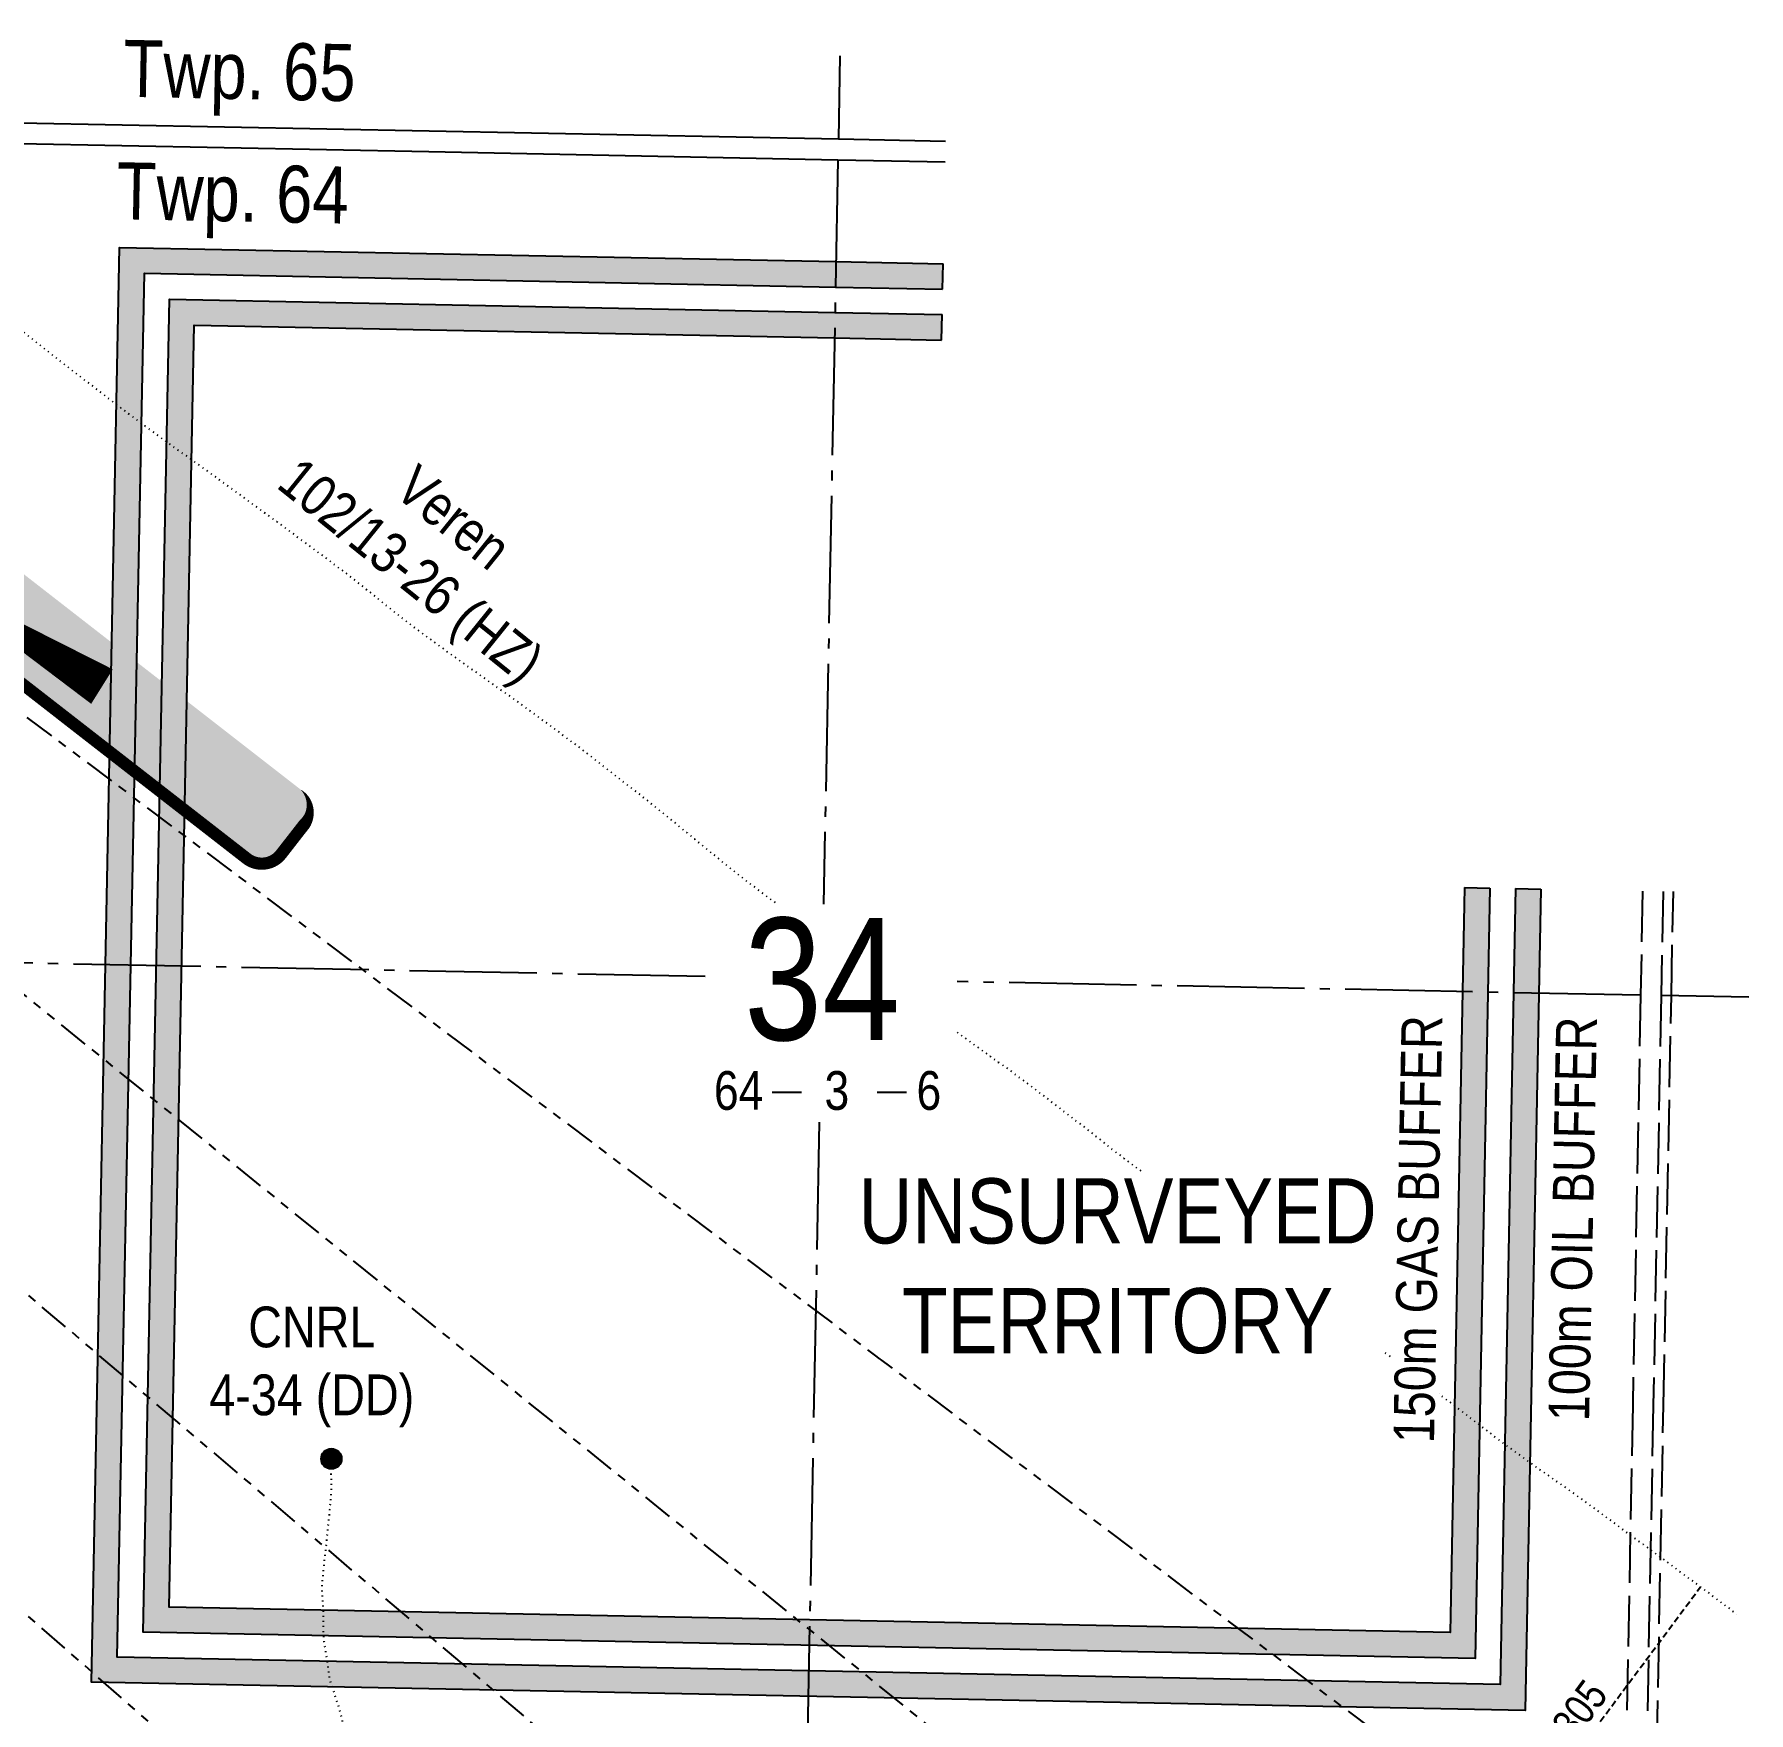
# Model space of a CAD drawing. Extents: x 398953 to 418778, y 6021401 to 6052343.
# Drawn here: x 401406 to 403088, y 6031824 to 6033471 of the extents above; entities that cross this region are included whole.
import ezdxf
from ezdxf.enums import TextEntityAlignment as Align

# ---------------------------------------------------------------- set-up
doc = ezdxf.new("R2010")
doc.units = 0
doc.header["$LTSCALE"] = 5
for name, pattern in [('foc-DOT', [1, 0.2, -0.8]), ('foc-DRILLPATH', [14.75, 6, -1.75, 1.75, -1.75, 1.75, -1.75]), ('foc-QUARTERLINE', [33, 25, -3, 2, -3]), ('foc-TIELINE', [1.875, 1.25, -0.625]), ('foc-UNSURVEYED', [12.5, 10, -2.5])]:
    doc.linetypes.add(name, pattern=pattern)
for name, color, linetype in [('10', 1, 'Continuous'), ('9', 3, 'Continuous'), ('ABADATA-DRILL', 8, 'foc-DOT'), ('ABADATA-DRILL-T', 8, 'Continuous'), ('AS-TARGET-GAS', 182, 'Continuous'), ('AS-TARGET-GAS-H', 181, 'Continuous'), ('AS-TARGET-OIL', 146, 'Continuous'), ('AS-TARGET-OIL-H', 131, 'Continuous'), ('D-TXT', 6, 'Continuous'), ('DETAIL-T', 7, 'Continuous'), ('DRILL-T', 8, 'Continuous'), ('L-BD', 7, 'Continuous'), ('L-SEC', 7, 'Continuous'), ('L-SECLBL', 7, 'Continuous'), ('L-SECQ', 8, 'foc-QUARTERLINE'), ('L-TIE', 7, 'foc-TIELINE'), ('L-USEC', 7, 'foc-UNSURVEYED'), ('P-PDRILLPATH', 12, 'foc-DRILLPATH')]:
    doc.layers.add(name, color=color, linetype=linetype)
doc.styles.add('80L', font='ARIALN.TTF', dxfattribs={"height": 10})
doc.styles.add('SIMPLEX', font='ARIALN.TTF')
doc.styles.get("Standard").update_dxf_attribs({"font": 'ARIALN.TTF'})

# ---------------------------------------------------------------- blocks, each defined once
blk = doc.blocks.new('L-SECLBL')
at = {"layer": '9', "color": 7}
for p, q in [((-5.08, -27.83), (-12.29, -27.83)), ((20.7, -27.83), (13.5, -27.83))]:
    blk.add_line(p, q, dxfattribs=at)
at = {"layer": '10', "color": 2, "style": 'SIMPLEX'}
blk.add_attdef('SEC', text='', height=30, dxfattribs=at).set_placement((0, 0), align=Align.MIDDLE)
at = {"layer": '10', "color": 5, "style": '80L'}
blk.add_attdef('TWP', text='', height=9.5, dxfattribs=at).set_placement((-14.43, -27.37), align=Align.MIDDLE_RIGHT)
blk.add_attdef('RGE', text='', height=9.5, dxfattribs=at).set_placement((3.62, -27.37), align=Align.MIDDLE_CENTER)
blk.add_attdef('MER', text='', height=9.5, dxfattribs=at).set_placement((23.17, -27.37), align=Align.MIDDLE_LEFT)
blk = doc.blocks.new('BH-Existing')
at = {"layer": 'ABADATA-DRILL-T'}
h = blk.add_hatch(color=256, dxfattribs=at)
h.dxf.hatch_style = 1
edge = h.paths.add_edge_path()
edge.add_arc((0, 0), 0.5, 0, 360)
blk.add_circle((0, 0), 0.5, dxfattribs=at)
blk = doc.blocks.new('*U76')
h = blk.add_hatch(color=254)
edge = h.paths.add_edge_path()
edge.add_line((-54, -11.5), (54, -11.5))
edge.add_arc((54, -5.5), 6, 270, 360)
edge.add_line((60, -5.5), (60, 4))
edge.add_arc((54, 4), 6, 0, 90)
edge.add_line((54, 10), (-54, 10))
edge.add_arc((-54, 4), 6, 90, 180)
edge.add_line((-60, 4), (-60, -5.5))
edge.add_arc((-54, -5.5), 6, 180, 270)
at = {"color": 1, "flags": 128}
blk.add_lwpolyline([(-54, -11.5, 3, 3, 0), (54, -11.5, 3, 3, 0.414214), (60, -5.5, 3, 3, 0), (60, 4, 3, 0, 0.414214), (54, 10, 0, 0, 0), (-54, 10, 0, 0, 0.414214), (-60, 4, 0, 0, 0), (-60, -5.5, 0, 3, 0.414214)], format="xyseb", close=True, dxfattribs=at)
blk.add_lwpolyline([(-55.14, -5.72, 0, 10, 0), (0, 0, 5, 5, 0)], format="xyseb", dxfattribs=at)
at = {"color": 1, "lineweight": 30, "flags": 104}
blk.add_attdef('ENTER_TEXT', text='', height=10, dxfattribs=at).set_placement((-0.35, 0), align=Align.MIDDLE_CENTER)

msp = doc.modelspace()

# ---------------------------------------------------------------- hatches: boundary and pattern name
at = {"layer": 'AS-TARGET-GAS-H'}
h = msp.add_hatch(color=256, dxfattribs=at)
h.dxf.hatch_style = 1
h.paths.add_polyline_path([(402809.406, 6032633.619), (402795.376, 6031902.256), (401538.282, 6031927.219), (401562.888, 6033185.683), (402191.123, 6033173.188), (402296.24, 6033171.098), (402296.737, 6033196.082), (402191.62, 6033198.173), (401538.393, 6033211.164), (401512.809, 6031902.73), (402819.881, 6031876.775), (402834.391, 6032633.14)])
at = {"layer": 'AS-TARGET-OIL-H'}
h = msp.add_hatch(color=256, dxfattribs=at)
h.dxf.hatch_style = 1
h.paths.add_polyline_path([(402297.234, 6033221.066), (402297.731, 6033246.05), (402192.614, 6033248.141), (401489.401, 6033262.127), (401461.864, 6031853.754), (402868.891, 6031825.814), (402884.36, 6032632.181), (402859.375, 6032632.66), (402844.386, 6031851.294), (401487.337, 6031878.242), (401513.897, 6033236.646), (402192.117, 6033223.157)])

# ---------------------------------------------------------------- linework, layer by layer
at = {"layer": 'ABADATA-DRILL', "flags": 128}
for points in [[(401121.146, 6033471.279), (401120.792, 6033470.048), (401120.187, 6033468.26), (401119.532, 6033466.502), (401118.866, 6033464.685), (401118.29, 6033462.866), (401117.813, 6033460.975), (401117.291, 6033458.835), (401116.645, 6033456.517), (401115.974, 6033454.39), (401115.193, 6033452.315), (401114.402, 6033450.27), (401113.652, 6033448.224), (401112.746, 6033445.901), (401111.715, 6033443.291), (401110.755, 6033440.76), (401109.929, 6033438.455), (401109.152, 6033436.06), (401108.326, 6033433.236), (401107.388, 6033430.264), (401106.411, 6033427.372), (401105.518, 6033424.669), (401104.585, 6033422.027), (401103.583, 6033419.346), (401102.579, 6033416.605), (401101.707, 6033414.002), (401100.985, 6033411.366), (401100.446, 6033408.846), (401099.879, 6033406.477), (401099.266, 6033404.268), (401098.574, 6033402.161), (401097.724, 6033400.138), (401096.733, 6033398.037), (401095.699, 6033395.847), (401094.656, 6033393.647), (401093.626, 6033391.617), (401092.669, 6033389.745), (401091.777, 6033387.622), (401090.919, 6033385.169), (401090.192, 6033382.802), (401089.666, 6033380.442), (401089.25, 6033378.1), (401088.812, 6033375.698), (401088.241, 6033373.069), (401087.625, 6033370.27), (401087.022, 6033367.582), (401086.443, 6033365.073), (401085.858, 6033362.784), (401085.245, 6033360.605), (401084.605, 6033358.587), (401084.287, 6033357.674), (401083.979, 6033356.759), (401083.488, 6033355.169), (401083.07, 6033353.737), (401082.694, 6033352.424), (401082.309, 6033351.181), (401081.927, 6033350.038), (401081.586, 6033349.005), (401081.31, 6033348.16), (401081.242, 6033347.751), (401081.261, 6033347.721), (401081.448, 6033347.567), (401081.696, 6033347.472), (401081.986, 6033347.437), (401082.045, 6033347.426), (401082.594, 6033347.355), (401083.641, 6033347.174), (401085.024, 6033346.807), (401086.644, 6033346.285), (401088.582, 6033345.647), (401090.866, 6033344.812), (401093.545, 6033343.709), (401093.832, 6033343.593), (401096.916, 6033342.232), (401100.384, 6033340.574), (401104.154, 6033339), (401108.469, 6033337.695), (401111.593, 6033336.843), (401114.917, 6033335.968), (401118.482, 6033335.187), (401122.367, 6033334.401), (401126.592, 6033333.568), (401130.925, 6033332.672), (401135.583, 6033331.511), (401140.613, 6033329.912), (401145.945, 6033327.916), (401151.68, 6033325.593), (401157.911, 6033323.02), (401164.388, 6033320.263), (401171.2, 6033317.258), (401178.25, 6033314.149), (401185.559, 6033310.965), (401186.848, 6033310.399), (401192.986, 6033307.698), (401200.383, 6033304.392), (401200.571, 6033304.309), (401207.828, 6033300.995), (401211.327, 6033299.386), (401224.735, 6033293.072), (401233.612, 6033288.727), (401241.521, 6033284.54), (401249.374, 6033280.025), (401257.253, 6033275.33), (401265.16, 6033270.543), (401273.127, 6033265.686), (401281.17, 6033260.697), (401289.24, 6033255.537), (401297.276, 6033250.168), (401305.249, 6033244.631), (401313.051, 6033239.046), (401313.149, 6033238.974), (401320.999, 6033233.269), (401328.879, 6033227.593), (401336.79, 6033221.947), (401344.721, 6033216.34), (401352.622, 6033210.703), (401360.461, 6033204.998), (401368.32, 6033199.253), (401376.169, 6033193.537), (401383.987, 6033187.743), (401391.662, 6033181.821), (401399.295, 6033175.81), (401406.641, 6033169.954), (401414.214, 6033163.904), (401421.817, 6033157.874), (401429.47, 6033151.862), (401437.145, 6033145.91), (401444.81, 6033139.959), (401452.484, 6033134.007), (401460.159, 6033128.065), (401467.834, 6033122.153), (401475.58, 6033116.279), (401483.296, 6033110.397), (401490.912, 6033104.516), (401498.648, 6033098.623), (401506.435, 6033092.809), (401514.242, 6033086.994), (401525.895, 6033078.374), (401537.699, 6033069.81), (401549.475, 6033061.337), (401561.36, 6033052.792), (401573.136, 6033044.339), (401585.051, 6033035.823), (401596.796, 6033027.321), (401608.547, 6033018.598), (401620.22, 6033009.997), (401632.074, 6033001.403), (401643.788, 6032992.861), (401655.549, 6032984.148), (401667.181, 6032975.488), (401678.953, 6032966.805), (401690.595, 6032958.165), (401702.285, 6032949.363), (401713.783, 6032940.526), (401724.796, 6032931.898), (401731.808, 6032926.349), (401743.092, 6032917.246), (401754.08, 6032908.388), (401765.435, 6032899.373), (401776.459, 6032890.845), (401788.04, 6032882.126), (401799.152, 6032873.936), (401810.866, 6032865.394), (401822.197, 6032857.21), (401834.025, 6032848.826), (401845.705, 6032840.585), (401857.492, 6032832.151), (401869.072, 6032823.892), (401880.889, 6032815.499), (401892.715, 6032807.035), (401904.389, 6032798.434), (401916.108, 6032789.642), (401927.72, 6032780.962), (401939.449, 6032772.14), (401950.937, 6032763.282), (401962.472, 6032754.264), (401973.899, 6032745.328), (401985.474, 6032736.319), (401996.921, 6032727.422), (402008.445, 6032718.344), (402019.759, 6032709.27), (402023.598, 6032706.144), (402031.108, 6032699.955), (402038.608, 6032693.747), (402046.128, 6032687.598), (402053.679, 6032681.468), (402061.19, 6032675.309), (402068.69, 6032669.131), (402076.189, 6032662.922), (402083.72, 6032656.773), (402091.312, 6032650.703), (402098.877, 6032644.763), (402106.541, 6032638.791), (402114.246, 6032632.859), (402122.013, 6032627.015), (402129.831, 6032621.22), (402135.376, 6032617.192)], [(402311.421, 6032491.723), (402312.555, 6032490.895), (402320.394, 6032485.15), (402328.243, 6032479.405), (402336.122, 6032473.699), (402344.032, 6032468.033), (402351.963, 6032462.406), (402359.843, 6032456.71), (402367.661, 6032450.935), (402375.459, 6032445.141), (402383.166, 6032439.348), (402390.892, 6032433.445), (402398.637, 6032427.522), (402406.342, 6032421.589), (402413.967, 6032415.688), (402421.673, 6032409.766), (402429.22, 6032403.977), (402436.904, 6032398.004), (402444.548, 6032392.003), (402452.171, 6032385.962), (402459.763, 6032379.902), (402467.406, 6032373.881), (402475.121, 6032367.938), (402482.867, 6032362.075), (402490.627, 6032356.381), (402498.558, 6032350.734), (402506.488, 6032345.067), (402514.347, 6032339.322), (402522.173, 6032333.457), (402529.929, 6032327.603), (402537.737, 6032321.799), (402545.565, 6032316.044), (402553.393, 6032310.269), (402561.221, 6032304.494), (402569.059, 6032298.699), (402576.907, 6032292.924), (402584.786, 6032287.198), (402592.645, 6032281.482), (402600.514, 6032275.767), (402608.284, 6032270.053), (402616.081, 6032264.248), (402627.662, 6032255.509), (402639.389, 6032246.587), (402650.928, 6032237.799), (402662.696, 6032228.916), (402674.277, 6032220.187), (402686.066, 6032211.363), (402693.853, 6032205.529), (402701.629, 6032199.665), (402709.405, 6032193.771), (402717.191, 6032187.897), (402724.968, 6032182.063), (402732.744, 6032176.19), (402740.499, 6032170.296), (402748.245, 6032164.383), (402755.99, 6032158.479), (402763.725, 6032152.556), (402771.439, 6032146.573), (402779.144, 6032140.641), (402790.663, 6032131.833), (402802.35, 6032122.912), (402813.859, 6032114.094), (402825.486, 6032105.164), (402836.954, 6032096.287), (402848.611, 6032087.346), (402855.858, 6032082.033), (402863.639, 6032076.449), (402871.441, 6032070.864), (402879.273, 6032065.259), (402891.11, 6032056.885), (402902.922, 6032048.682), (402914.8, 6032040.357), (402926.683, 6032031.741), (402938.346, 6032023.131), (402949.555, 6032014.809), (402961.198, 6032006.188), (402973.03, 6031997.504), (402984.744, 6031988.953), (402995.826, 6031980.783), (403007.468, 6031972.133), (403018.893, 6031963.627), (403030.535, 6031954.986), (403042.041, 6031946.479), (403053.642, 6031937.779), (403065.014, 6031929.144), (403076.605, 6031920.425), (403076.751, 6031920.315)], [(401713.02, 6031398.752), (401706.742, 6031394.323), (401706.225, 6031393.983), (401705.921, 6031393.779), (401705.617, 6031393.575), (401705.344, 6031393.41), (401705.142, 6031393.314), (401704.961, 6031393.248), (401704.779, 6031393.191), (401704.589, 6031393.145), (401704.378, 6031393.099), (401704.166, 6031393.043), (401703.965, 6031392.977), (401703.764, 6031392.911), (401703.583, 6031392.865), (401703.463, 6031392.857), (401703.383, 6031392.859), (401703.313, 6031392.85), (401703.253, 6031392.871), (401703.214, 6031392.932), (401703.196, 6031393.012), (401703.178, 6031393.113), (401703.139, 6031393.203), (401703.102, 6031393.314), (401703.085, 6031393.494), (401703.081, 6031393.785), (401703.098, 6031394.164), (401703.127, 6031394.644), (401703.16, 6031395.273), (401703.184, 6031396.023), (401703.201, 6031396.893), (401703.222, 6031397.943), (401703.255, 6031399.142), (401703.301, 6031400.471), (401703.36, 6031401.931), (401703.451, 6031403.509), (401703.594, 6031405.247), (401703.748, 6031406.964), (401703.933, 6031408.771), (401704.124, 6031410.838), (401704.317, 6031413.044), (401704.502, 6031415.341), (401704.678, 6031417.728), (401704.877, 6031420.205), (401705.108, 6031422.821), (401705.371, 6031425.566), (401705.637, 6031428.391), (401705.903, 6031431.277), (401706.212, 6031434.311), (401706.529, 6031437.226), (401706.868, 6031440.24), (401707.189, 6031443.354), (401707.535, 6031446.718), (401707.891, 6031450.121), (401708.279, 6031453.615), (401708.67, 6031457.218), (401709.062, 6031460.901), (401709.392, 6031464.485), (401709.684, 6031468.19), (401709.928, 6031471.986), (401710.152, 6031475.792), (401710.347, 6031479.599), (401710.489, 6031483.317), (401710.612, 6031487.025), (401710.707, 6031490.864), (401710.769, 6031494.584), (401710.793, 6031498.344), (401710.787, 6031502.165), (401710.759, 6031505.836), (401710.722, 6031509.598), (401710.685, 6031513.309), (401710.627, 6031517.011), (401710.535, 6031520.503), (401710.415, 6031524.106), (401710.294, 6031527.629), (401710.154, 6031531.213), (401709.994, 6031534.817), (401709.836, 6031538.48), (401709.676, 6031542.084), (401709.518, 6031545.758), (401709.368, 6031549.381), (401709.195, 6031552.816), (401708.999, 6031556.09), (401708.768, 6031559.635), (401708.524, 6031562.991), (401708.24, 6031566.417), (401707.888, 6031569.884), (401707.505, 6031573.342), (401707.114, 6031576.871), (401706.818, 6031580.157), (401706.563, 6031583.483), (401706.301, 6031586.979), (401706.058, 6031590.394), (401705.827, 6031593.939), (401705.638, 6031597.594), (401705.492, 6031601.367), (401705.368, 6031605.25), (401705.264, 6031609.153), (401705.132, 6031613.156), (401705.007, 6031617.02), (401704.856, 6031621.033), (401704.636, 6031625.138), (401704.403, 6031629.104), (401704.204, 6031633.268), (401704.134, 6031637.35), (401704.173, 6031641.38), (401704.288, 6031645.269), (401704.466, 6031649.246), (401704.631, 6031653.104), (401704.729, 6031657.093), (401704.794, 6031660.942), (401704.861, 6031664.851), (401704.916, 6031668.711), (401704.968, 6031672.411), (401704.999, 6031676.011), (401704.986, 6031679.492), (401704.915, 6031682.984), (401704.742, 6031686.428), (401704.472, 6031690.044), (401704.143, 6031693.681), (401703.777, 6031697.479), (401703.402, 6031701.327), (401703.067, 6031705.184), (401702.861, 6031708.969), (401702.777, 6031712.841), (401702.781, 6031716.622), (401702.804, 6031720.382), (401702.845, 6031724.042), (401702.875, 6031727.582), (401702.91, 6031730.942), (401702.98, 6031734.001), (401703.06, 6031737.1), (401703.147, 6031740.009), (401703.286, 6031743.017), (401703.454, 6031745.984), (401703.6, 6031748.862), (401703.728, 6031751.82), (401703.867, 6031754.858), (401704.139, 6031758.023), (401704.52, 6031761.136), (401705.054, 6031764.437), (401705.68, 6031767.795), (401706.293, 6031771.054), (401706.908, 6031774.362), (401707.523, 6031777.671), (401708.108, 6031780.99), (401708.655, 6031784.42), (401709.101, 6031787.792), (401709.411, 6031790.897), (401709.671, 6031794.482), (401709.785, 6031797.721), (401709.801, 6031801.121), (401709.701, 6031804.714), (401709.5, 6031808.258), (401709.049, 6031811.778), (401708.349, 6031815.382), (401707.568, 6031818.928), (401706.745, 6031822.355), (401705.774, 6031825.924), (401704.753, 6031829.455), (401703.669, 6031832.857), (401702.563, 6031836.129), (401701.524, 6031839.29), (401700.623, 6031842.328), (401699.722, 6031845.326), (401698.671, 6031848.367), (401697.464, 6031851.611), (401696.325, 6031855.264), (401695.502, 6031859.221), (401694.98, 6031863.252), (401694.519, 6031867.272), (401693.977, 6031871.303), (401693.33, 6031875.557), (401692.57, 6031880.182), (401691.791, 6031884.838), (401691.085, 6031889.163), (401690.48, 6031893.496), (401690.027, 6031897.465), (401689.76, 6031901.221), (401689.679, 6031904.733), (401689.719, 6031908.313), (401689.819, 6031911.932), (401689.88, 6031915.542), (401689.827, 6031918.993), (401689.67, 6031922.197), (401689.489, 6031925.211), (401689.281, 6031928.436), (401689.083, 6031931.61), (401688.891, 6031934.564), (401688.682, 6031937.699), (401688.496, 6031940.993), (401688.43, 6031944.275), (401688.483, 6031947.475), (401688.635, 6031950.673), (401688.857, 6031953.849), (401689.139, 6031956.994), (401689.484, 6031960.358), (401689.816, 6031963.532), (401690.127, 6031966.636), (401690.438, 6031969.741), (401690.728, 6031972.806), (401691.027, 6031975.871), (401691.378, 6031978.974), (401691.801, 6031982.177), (401692.213, 6031985.379), (401692.555, 6031988.523), (401692.879, 6031991.837), (401693.208, 6031995.332), (401693.549, 6031998.966), (401693.921, 6032002.679), (401694.272, 6032006.303), (401694.644, 6032009.977), (401695.055, 6032013.619), (401695.451, 6032016.992), (401695.8, 6032020.046), (401696.045, 6032022.822), (401696.228, 6032025.569), (401696.401, 6032028.266), (401696.624, 6032030.972), (401696.921, 6032033.887), (401697.212, 6032037.022), (401697.383, 6032040.169), (401697.457, 6032043.438), (401697.483, 6032046.828), (401697.452, 6032050.339), (401697.394, 6032054.051), (401697.327, 6032057.773), (401697.255, 6032061.285), (401697.213, 6032064.737), (401697.21, 6032066.657), (401697.402, 6032072.905)]]:
    msp.add_lwpolyline(points, dxfattribs=at)
at = {"layer": 'AS-TARGET-GAS-H', "flags": 128}
for points in [[(402834.391, 6032633.14), (402819.881, 6031876.775), (401512.809, 6031902.73), (401538.393, 6033211.164), (402191.62, 6033198.173), (402296.737, 6033196.082)], [(402809.406, 6032633.619), (402795.376, 6031902.256), (401538.282, 6031927.219), (401562.888, 6033185.683), (402191.123, 6033173.188), (402296.24, 6033171.098)], [(402296.24, 6033171.098), (402296.737, 6033196.082)], [(402809.406, 6032633.619), (402834.391, 6032633.14)]]:
    msp.add_lwpolyline(points, dxfattribs=at)
at = {"layer": 'AS-TARGET-OIL-H', "flags": 128}
for points in [[(402884.36, 6032632.181), (402868.891, 6031825.814), (401461.864, 6031853.754), (401489.401, 6033262.127), (402192.614, 6033248.141), (402297.731, 6033246.05)], [(402859.375, 6032632.66), (402844.386, 6031851.294), (401487.337, 6031878.242), (401513.897, 6033236.646), (402192.117, 6033223.157), (402297.234, 6033221.066)], [(402297.234, 6033221.066), (402297.731, 6033246.05)], [(402859.375, 6032632.66), (402884.36, 6032632.181)]]:
    msp.add_lwpolyline(points, dxfattribs=at)
at = {"layer": 'L-SEC'}
for p, q in [((401793.399, 6033376.169), (401391.812, 6033384.157)), ((402194.993, 6033368.181), (401793.399, 6033376.169)), ((401391.419, 6033364.052), (401793.006, 6033356.064)), ((401793.006, 6033356.064), (402194.602, 6033348.078)), ((402300.109, 6033366.091), (402194.993, 6033368.181)), ((402194.602, 6033348.078), (402299.718, 6033345.987))]:
    msp.add_line(p, q, dxfattribs=at)
at = {"layer": 'L-SECQ'}
for p, q in [((402196.58, 6033450.192), (402194.991, 6033368.182)), ((402194.602, 6033348.078), (402180.44, 6032617.192)), ((402064.163, 6032546.227), (401375.674, 6032559.91)), ((402982.332, 6032527.979), (402311.421, 6032541.313)), ((403088.409, 6032525.907), (403002.445, 6032527.592)), ((402176.296, 6032403.365), (402163.44, 6031739.844))]:
    msp.add_line(p, q, dxfattribs=at)
at = {"layer": 'L-TIE', "flags": 128}
msp.add_lwpolyline([(402858.78, 6031702.289), (403041.06, 6031947.123)], dxfattribs=at)
at = {"layer": 'L-USEC'}
for p, q in [((402984.298, 6032630.264), (402982.332, 6032527.979)), ((403004.411, 6032629.877), (403002.445, 6032527.592)), ((403012.488, 6032527.38), (403014.455, 6032629.673)), ((402982.332, 6032527.979), (402974.62, 6032125.935)), ((403002.445, 6032527.593), (402994.733, 6032125.55)), ((403004.778, 6032125.337), (403012.488, 6032527.38)), ((402974.62, 6032125.935), (402966.91, 6031723.891)), ((402994.733, 6032125.55), (402987.023, 6031723.505)), ((402997.067, 6031723.292), (403004.778, 6032125.337))]:
    msp.add_line(p, q, dxfattribs=at)
at = {"layer": 'P-PDRILLPATH', "flags": 128}
msp.add_lwpolyline([(402398.958, 6031133.249), (402313.563, 6031117.723), (400191.313, 6032977.6)], dxfattribs=at)

# ---------------------------------------------------------------- block references
at = {"layer": 'ABADATA-DRILL-T', "xscale": 19.99999999999974, "yscale": 19.99999999999974, "zscale": 39.99999999999947}
msp.add_blockref('BH-Existing', (401697.405, 6032072.885), dxfattribs=at)
at = {"layer": 'L-BD', "color": 6, "xscale": 3.996513640000346, "yscale": 3.996513640000346, "zscale": 3.996513640000346, "rotation": 322.1143682073886}
msp.add_blockref('*U76', (401472.273, 6032830.937), dxfattribs=at)
at = {"layer": 'L-SECLBL', "xscale": 3.999999999999979, "yscale": 3.999999999999979, "zscale": 3.999999999999979}
msp.add_blockref('L-SECLBL', (402179.02, 6032543.944), dxfattribs=at).add_auto_attribs({'SEC': '34', 'TWP': '64', 'RGE': '3', 'MER': '6'})

# ---------------------------------------------------------------- texts
at = {"layer": 'ABADATA-DRILL-T', "insert": (401562.46, 6032222.337), "char_height": 40, "attachment_point": 1, "style": '80L'}
msp.add_mtext_dynamic_manual_height_columns('\\pxqc;CNRL\\P4-34 (DD)', width=231.46223, gutter_width=200, heights=[0], dxfattribs=at)
at = {"layer": 'D-TXT', "color": 3, "char_height": 55.9512, "attachment_point": 1, "rotation": 358.876667, "style": '80L'}
for s, width, insert in [('Twp. 65', 225.89091, (401493.899, 6033465.89)), ('Twp. 64', 405.22808, (401487.155, 6033345.745))]:
    msp.add_mtext_dynamic_manual_height_columns(s, width=width, gutter_width=189.834, heights=[0], dxfattribs=dict(at, insert=insert))
at = {"layer": 'DRILL-T', "linetype": 'Continuous', "insert": (401669.041, 6033142.538), "char_height": 40, "attachment_point": 1, "rotation": 321.127313, "style": '80L'}
msp.add_mtext_dynamic_manual_height_columns('\\pxqc;Veren\\P102/13-26 (HZ)', width=413.71265, gutter_width=200, heights=[0], dxfattribs=at)
at = {"layer": 'L-BD', "style": '80L'}
msp.add_text('%%P305', height=29.9869, rotation=53.619146, dxfattribs=at).set_placement((402915.545, 6031817.513), align=Align.MIDDLE_CENTER)

# ---------------------------------------------------------------- next in the draw order: texts
at = {"layer": 'AS-TARGET-GAS', "insert": (402739.57, 6032088.736), "char_height": 39.98256, "width": 423.68306, "attachment_point": 1, "rotation": 88.876678, "style": '80L', "bg_fill": 3, "box_fill_scale": 1.1, "bg_fill_color": 256, "bg_fill_transparency": 0}
msp.add_mtext('150m GAS BUFFER', dxfattribs=at)
at = {"layer": 'AS-TARGET-OIL', "insert": (402891.752, 6032110.328), "char_height": 39.98256, "attachment_point": 1, "rotation": 88.876678, "style": '80L', "bg_fill": 3, "box_fill_scale": 1.15, "bg_fill_color": 256, "bg_fill_true_color": 256, "bg_fill_transparency": 0}
msp.add_mtext_dynamic_manual_height_columns('100m OIL BUFFER', width=396.84359, gutter_width=189.834, heights=[0], dxfattribs=at)

# ---------------------------------------------------------------- next in the draw order: texts
at = {"layer": 'DETAIL-T', "color": 3, "insert": (402469.014, 6032348.194), "char_height": 63.94422, "width": 511.13065, "attachment_point": 2, "line_spacing_factor": 1.010641, "style": '80L', "bg_fill": 3, "box_fill_scale": 1.1, "bg_fill_color": 256, "bg_fill_transparency": 0}
msp.add_mtext('UNSURVEYED TERRITORY', dxfattribs=at)

# ---------------------------------------------------------------- next in the draw order: linework, layer by layer
at = {"layer": 'P-PDRILLPATH', "flags": 128}
for points in [[(402405.436, 6031137.023), (402463.055, 6031330.749), (400513.223, 6032986.448)], [(402411.914, 6031140.796), (402660.708, 6031505.903), (400852.8, 6032967.638)], [(402418.392, 6031144.569), (402858.78, 6031702.289), (401177.566, 6032967.327)]]:
    msp.add_lwpolyline(points, dxfattribs=at)

doc.saveas('drawing.dxf')
